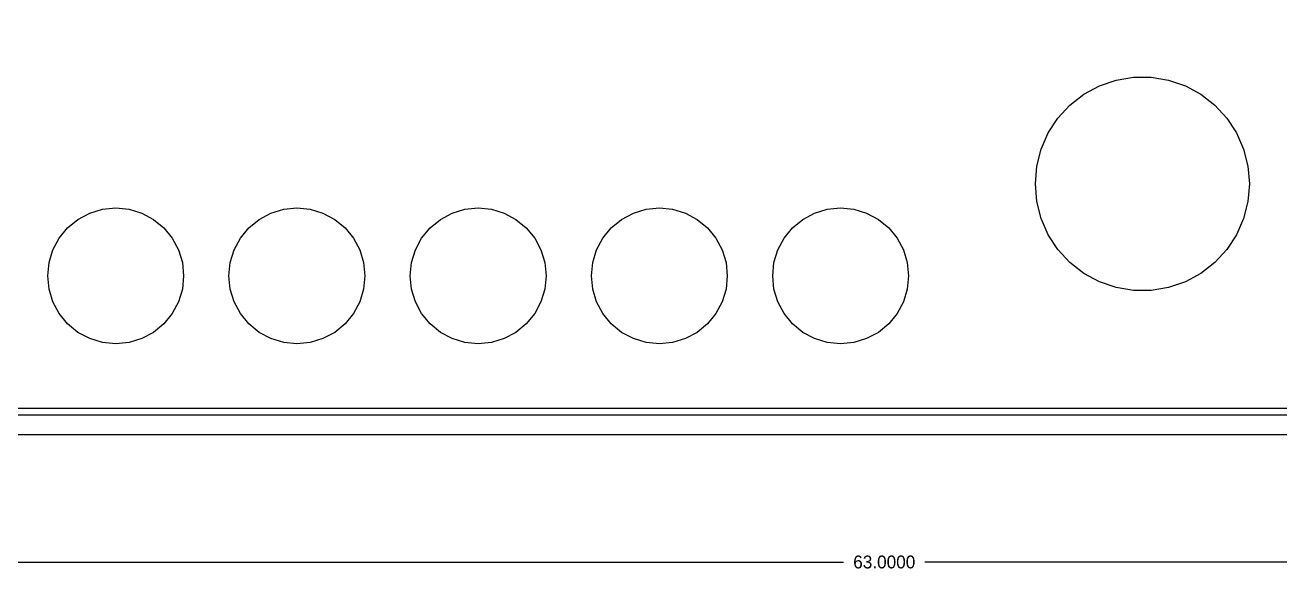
# Model space of a CAD drawing. Header units: millimetres. Extents: x 0 to 489, y -139 to 89.
# Drawn here: x 19.55 to 37.14, y -0.96 to 6.75 of the extents above; entities that cross this region are included whole.
import ezdxf

# ---------------------------------------------------------------- set-up
doc = ezdxf.new("R2010")
doc.units = ezdxf.units.MM
doc.header["$MEASUREMENT"] = 0
doc.layers.get('0').update_dxf_attribs({"linetype": 'CONTINUOUS'})
doc.layers.get('Defpoints').update_dxf_attribs({"linetype": 'CONTINUOUS'})
doc.layers.add('BLACK', color=7, linetype='CONTINUOUS')
doc.dimstyles.get("Standard").update_dxf_attribs({"dimtxt": 0.18, "dimasz": 0.18, "dimexe": 0.18, "dimexo": 0.0625, "dimgap": 0.09, "dimtad": 0, "dimtih": 1, "dimtoh": 1, "dimdec": 4, "dimzin": 0, "dimdsep": 46, "dimtxsty": 'Standard', "dimcen": 0.09, "dimadec": 0, "dimazin": 0, "dimtfac": 1, "dimtdec": 4, "dimtofl": 0, "dimtmove": 0, "dimatfit": 3, "dimfxl": 1, "dimtolj": 1, "dimtzin": 0, "dimarcsym": 0})

# ---------------------------------------------------------------- blocks, each defined once
blk = doc.blocks.new('*D1')
at = {"color": 0, "linetype": 'Continuous', "lineweight": -2, "transparency": 16777216}
for p, q in [((0.096, 0.947), (0.096, -0.958)), ((63.096, 0.947), (63.096, -0.958)), ((0.276, -0.778), (31.026, -0.778)), ((62.916, -0.778), (32.166, -0.778))]:
    blk.add_line(p, q, dxfattribs=at)
at = {"color": 0, "linetype": 'Continuous', "transparency": 16777216}
for points in [[(0.276, -0.748), (0.276, -0.808), (0.096, -0.778)], [(62.916, -0.748), (62.916, -0.808), (63.096, -0.778)]]:
    blk.add_solid(points, dxfattribs=at)
at = {"layer": 'Defpoints', "color": 0, "linetype": 'Continuous', "transparency": 16777216}
for p in [(0.096, 1.01), (63.096, 1.01), (0.096, -0.778)]:
    blk.add_point(p, dxfattribs=at)
at = {"color": 0, "linetype": 'Continuous', "transparency": 16777216, "insert": (31.596, -0.778), "char_height": 0.18, "attachment_point": 5}
blk.add_mtext('\\A1;63.0000', dxfattribs=at)

msp = doc.modelspace()

# ---------------------------------------------------------------- linework, layer by layer
at = {"linetype": 'Continuous'}
msp.add_lwpolyline([(0.09581, 1.00993), (63.09581, 1.00993), (63.09581, 55.00993), (0.09581, 55.00993)], close=True, dxfattribs=at)
at = {"layer": 'BLACK', "linetype": 'Continuous'}
for p, q in [((34.84607, 5.97939), (35.09007, 6.02039)), ((34.84607, 5.97939), (35.09007, 6.02039)), ((35.09007, 6.02039), (35.33807, 6.02039)), ((35.09007, 6.02039), (35.33807, 6.02039)), ((35.33807, 6.02039), (35.58207, 5.97939)), ((35.33807, 6.02039), (35.58207, 5.97939)), ((34.39407, 5.78139), (34.61107, 5.89939)), ((34.39407, 5.78139), (34.61107, 5.89939)), ((34.61107, 5.89939), (34.84607, 5.97939)), ((34.61107, 5.89939), (34.84607, 5.97939)), ((35.58207, 5.97939), (35.81707, 5.89939)), ((35.58207, 5.97939), (35.81707, 5.89939)), ((35.81707, 5.89939), (36.03407, 5.78139)), ((35.81707, 5.89939), (36.03407, 5.78139)), ((34.03007, 5.44639), (34.19807, 5.62939)), ((34.03007, 5.44639), (34.19807, 5.62939)), ((34.19807, 5.62939), (34.39407, 5.78139)), ((34.19807, 5.62939), (34.39407, 5.78139)), ((36.03407, 5.78139), (36.23007, 5.62939)), ((36.03407, 5.78139), (36.23007, 5.62939)), ((36.23007, 5.62939), (36.39807, 5.44639)), ((36.23007, 5.62939), (36.39807, 5.44639)), ((33.89507, 5.23939), (34.03007, 5.44639)), ((33.89507, 5.23939), (34.03007, 5.44639)), ((36.39807, 5.44639), (36.53307, 5.23939)), ((36.39807, 5.44639), (36.53307, 5.23939)), ((33.79507, 5.01239), (33.89507, 5.23939)), ((33.79507, 5.01239), (33.89507, 5.23939)), ((36.53307, 5.23939), (36.63307, 5.01239)), ((36.53307, 5.23939), (36.63307, 5.01239)), ((33.73407, 4.77239), (33.79507, 5.01239)), ((33.73407, 4.77239), (33.79507, 5.01239)), ((36.63307, 5.01239), (36.69407, 4.77239)), ((36.63307, 5.01239), (36.69407, 4.77239)), ((33.71407, 4.52539), (33.73407, 4.77239)), ((33.71407, 4.52539), (33.73407, 4.77239)), ((36.69407, 4.77239), (36.71407, 4.52539)), ((36.69407, 4.77239), (36.71407, 4.52539)), ((33.73407, 4.27839), (33.71407, 4.52539)), ((33.73407, 4.27839), (33.71407, 4.52539)), ((36.71407, 4.52539), (36.69407, 4.27839)), ((36.71407, 4.52539), (36.69407, 4.27839)), ((33.79507, 4.03839), (33.73407, 4.27839)), ((33.79507, 4.03839), (33.73407, 4.27839)), ((36.69407, 4.27839), (36.63307, 4.03839)), ((36.69407, 4.27839), (36.63307, 4.03839)), ((20.29507, 4.02739), (20.45907, 4.11539)), ((20.29507, 4.02739), (20.45907, 4.11539)), ((20.29507, 4.02739), (20.45907, 4.11539)), ((20.29507, 4.02739), (20.45907, 4.11539)), ((20.45907, 4.11539), (20.63807, 4.16939)), ((20.45907, 4.11539), (20.63807, 4.16939)), ((20.45907, 4.11539), (20.63807, 4.16939)), ((20.45907, 4.11539), (20.63807, 4.16939)), ((20.63807, 4.16939), (20.82407, 4.18739)), ((20.63807, 4.16939), (20.82407, 4.18739)), ((20.63807, 4.16939), (20.82407, 4.18739)), ((20.63807, 4.16939), (20.82407, 4.18739)), ((20.82407, 4.18739), (21.01007, 4.16939)), ((20.82407, 4.18739), (21.01007, 4.16939)), ((20.82407, 4.18739), (21.01007, 4.16939)), ((20.82407, 4.18739), (21.01007, 4.16939)), ((21.01007, 4.16939), (21.18907, 4.11539)), ((21.01007, 4.16939), (21.18907, 4.11539)), ((21.01007, 4.16939), (21.18907, 4.11539)), ((21.01007, 4.16939), (21.18907, 4.11539)), ((21.18907, 4.11539), (21.35307, 4.02739)), ((21.18907, 4.11539), (21.35307, 4.02739)), ((21.18907, 4.11539), (21.35307, 4.02739)), ((21.18907, 4.11539), (21.35307, 4.02739)), ((22.83507, 4.02739), (22.99907, 4.11539)), ((22.83507, 4.02739), (22.99907, 4.11539)), ((22.83507, 4.02739), (22.99907, 4.11539)), ((22.83507, 4.02739), (22.99907, 4.11539)), ((22.99907, 4.11539), (23.17807, 4.16939)), ((22.99907, 4.11539), (23.17807, 4.16939)), ((22.99907, 4.11539), (23.17807, 4.16939)), ((22.99907, 4.11539), (23.17807, 4.16939)), ((23.17807, 4.16939), (23.36407, 4.18739)), ((23.17807, 4.16939), (23.36407, 4.18739)), ((23.17807, 4.16939), (23.36407, 4.18739)), ((23.17807, 4.16939), (23.36407, 4.18739)), ((23.36407, 4.18739), (23.55007, 4.16939)), ((23.36407, 4.18739), (23.55007, 4.16939)), ((23.36407, 4.18739), (23.55007, 4.16939)), ((23.36407, 4.18739), (23.55007, 4.16939)), ((23.55007, 4.16939), (23.72907, 4.11539)), ((23.55007, 4.16939), (23.72907, 4.11539)), ((23.55007, 4.16939), (23.72907, 4.11539)), ((23.55007, 4.16939), (23.72907, 4.11539)), ((23.72907, 4.11539), (23.89307, 4.02739)), ((23.72907, 4.11539), (23.89307, 4.02739)), ((23.72907, 4.11539), (23.89307, 4.02739)), ((23.72907, 4.11539), (23.89307, 4.02739)), ((25.37507, 4.02739), (25.53907, 4.11539)), ((25.37507, 4.02739), (25.53907, 4.11539)), ((25.37507, 4.02739), (25.53907, 4.11539)), ((25.37507, 4.02739), (25.53907, 4.11539)), ((25.53907, 4.11539), (25.71807, 4.16939)), ((25.53907, 4.11539), (25.71807, 4.16939)), ((25.53907, 4.11539), (25.71807, 4.16939)), ((25.53907, 4.11539), (25.71807, 4.16939)), ((25.71807, 4.16939), (25.90407, 4.18739)), ((25.71807, 4.16939), (25.90407, 4.18739)), ((25.71807, 4.16939), (25.90407, 4.18739)), ((25.71807, 4.16939), (25.90407, 4.18739)), ((25.90407, 4.18739), (26.09007, 4.16939)), ((25.90407, 4.18739), (26.09007, 4.16939)), ((25.90407, 4.18739), (26.09007, 4.16939)), ((25.90407, 4.18739), (26.09007, 4.16939)), ((26.09007, 4.16939), (26.26907, 4.11539)), ((26.09007, 4.16939), (26.26907, 4.11539)), ((26.09007, 4.16939), (26.26907, 4.11539)), ((26.09007, 4.16939), (26.26907, 4.11539)), ((26.26907, 4.11539), (26.43307, 4.02739)), ((26.26907, 4.11539), (26.43307, 4.02739)), ((26.26907, 4.11539), (26.43307, 4.02739)), ((26.26907, 4.11539), (26.43307, 4.02739)), ((27.91507, 4.02739), (28.07907, 4.11539)), ((27.91507, 4.02739), (28.07907, 4.11539)), ((27.91507, 4.02739), (28.07907, 4.11539)), ((27.91507, 4.02739), (28.07907, 4.11539)), ((28.07907, 4.11539), (28.25807, 4.16939)), ((28.07907, 4.11539), (28.25807, 4.16939)), ((28.07907, 4.11539), (28.25807, 4.16939)), ((28.07907, 4.11539), (28.25807, 4.16939)), ((28.25807, 4.16939), (28.44407, 4.18739)), ((28.25807, 4.16939), (28.44407, 4.18739)), ((28.25807, 4.16939), (28.44407, 4.18739)), ((28.25807, 4.16939), (28.44407, 4.18739)), ((28.44407, 4.18739), (28.63007, 4.16939)), ((28.44407, 4.18739), (28.63007, 4.16939)), ((28.44407, 4.18739), (28.63007, 4.16939)), ((28.44407, 4.18739), (28.63007, 4.16939)), ((28.63007, 4.16939), (28.80907, 4.11539)), ((28.63007, 4.16939), (28.80907, 4.11539)), ((28.63007, 4.16939), (28.80907, 4.11539)), ((28.63007, 4.16939), (28.80907, 4.11539)), ((28.80907, 4.11539), (28.97307, 4.02739)), ((28.80907, 4.11539), (28.97307, 4.02739)), ((28.80907, 4.11539), (28.97307, 4.02739)), ((28.80907, 4.11539), (28.97307, 4.02739)), ((30.45507, 4.02739), (30.61907, 4.11539)), ((30.45507, 4.02739), (30.61907, 4.11539)), ((30.45507, 4.02739), (30.61907, 4.11539)), ((30.45507, 4.02739), (30.61907, 4.11539)), ((30.61907, 4.11539), (30.79807, 4.16939)), ((30.61907, 4.11539), (30.79807, 4.16939)), ((30.61907, 4.11539), (30.79807, 4.16939)), ((30.61907, 4.11539), (30.79807, 4.16939)), ((30.79807, 4.16939), (30.98407, 4.18739)), ((30.79807, 4.16939), (30.98407, 4.18739)), ((30.79807, 4.16939), (30.98407, 4.18739)), ((30.79807, 4.16939), (30.98407, 4.18739)), ((30.98407, 4.18739), (31.17007, 4.16939)), ((30.98407, 4.18739), (31.17007, 4.16939)), ((30.98407, 4.18739), (31.17007, 4.16939)), ((30.98407, 4.18739), (31.17007, 4.16939)), ((31.17007, 4.16939), (31.34907, 4.11539)), ((31.17007, 4.16939), (31.34907, 4.11539)), ((31.17007, 4.16939), (31.34907, 4.11539)), ((31.17007, 4.16939), (31.34907, 4.11539)), ((31.34907, 4.11539), (31.51307, 4.02739)), ((31.34907, 4.11539), (31.51307, 4.02739)), ((31.34907, 4.11539), (31.51307, 4.02739)), ((31.34907, 4.11539), (31.51307, 4.02739)), ((20.03207, 3.76439), (20.15007, 3.90939)), ((20.03207, 3.76439), (20.15007, 3.90939)), ((20.03207, 3.76439), (20.15007, 3.90939)), ((20.03207, 3.76439), (20.15007, 3.90939)), ((20.15007, 3.90939), (20.29507, 4.02739)), ((20.15007, 3.90939), (20.29507, 4.02739)), ((20.15007, 3.90939), (20.29507, 4.02739)), ((20.15007, 3.90939), (20.29507, 4.02739)), ((21.35307, 4.02739), (21.49807, 3.90939)), ((21.35307, 4.02739), (21.49807, 3.90939)), ((21.35307, 4.02739), (21.49807, 3.90939)), ((21.35307, 4.02739), (21.49807, 3.90939)), ((21.49807, 3.90939), (21.61607, 3.76439)), ((21.49807, 3.90939), (21.61607, 3.76439)), ((21.49807, 3.90939), (21.61607, 3.76439)), ((21.49807, 3.90939), (21.61607, 3.76439)), ((22.57207, 3.76439), (22.69007, 3.90939)), ((22.57207, 3.76439), (22.69007, 3.90939)), ((22.57207, 3.76439), (22.69007, 3.90939)), ((22.57207, 3.76439), (22.69007, 3.90939)), ((22.69007, 3.90939), (22.83507, 4.02739)), ((22.69007, 3.90939), (22.83507, 4.02739)), ((22.69007, 3.90939), (22.83507, 4.02739)), ((22.69007, 3.90939), (22.83507, 4.02739)), ((23.89307, 4.02739), (24.03807, 3.90939)), ((23.89307, 4.02739), (24.03807, 3.90939)), ((23.89307, 4.02739), (24.03807, 3.90939)), ((23.89307, 4.02739), (24.03807, 3.90939)), ((24.03807, 3.90939), (24.15607, 3.76439)), ((24.03807, 3.90939), (24.15607, 3.76439)), ((24.03807, 3.90939), (24.15607, 3.76439)), ((24.03807, 3.90939), (24.15607, 3.76439)), ((25.11207, 3.76439), (25.23007, 3.90939)), ((25.11207, 3.76439), (25.23007, 3.90939)), ((25.11207, 3.76439), (25.23007, 3.90939)), ((25.11207, 3.76439), (25.23007, 3.90939)), ((25.23007, 3.90939), (25.37507, 4.02739)), ((25.23007, 3.90939), (25.37507, 4.02739)), ((25.23007, 3.90939), (25.37507, 4.02739)), ((25.23007, 3.90939), (25.37507, 4.02739)), ((26.43307, 4.02739), (26.57807, 3.90939)), ((26.43307, 4.02739), (26.57807, 3.90939)), ((26.43307, 4.02739), (26.57807, 3.90939)), ((26.43307, 4.02739), (26.57807, 3.90939)), ((26.57807, 3.90939), (26.69607, 3.76439)), ((26.57807, 3.90939), (26.69607, 3.76439)), ((26.57807, 3.90939), (26.69607, 3.76439)), ((26.57807, 3.90939), (26.69607, 3.76439)), ((27.65207, 3.76439), (27.77007, 3.90939)), ((27.65207, 3.76439), (27.77007, 3.90939)), ((27.65207, 3.76439), (27.77007, 3.90939)), ((27.65207, 3.76439), (27.77007, 3.90939)), ((27.77007, 3.90939), (27.91507, 4.02739)), ((27.77007, 3.90939), (27.91507, 4.02739)), ((27.77007, 3.90939), (27.91507, 4.02739)), ((27.77007, 3.90939), (27.91507, 4.02739)), ((28.97307, 4.02739), (29.11807, 3.90939)), ((28.97307, 4.02739), (29.11807, 3.90939)), ((28.97307, 4.02739), (29.11807, 3.90939)), ((28.97307, 4.02739), (29.11807, 3.90939)), ((29.11807, 3.90939), (29.23607, 3.76439)), ((29.11807, 3.90939), (29.23607, 3.76439)), ((29.11807, 3.90939), (29.23607, 3.76439)), ((29.11807, 3.90939), (29.23607, 3.76439)), ((30.19207, 3.76439), (30.31007, 3.90939)), ((30.19207, 3.76439), (30.31007, 3.90939)), ((30.19207, 3.76439), (30.31007, 3.90939)), ((30.19207, 3.76439), (30.31007, 3.90939)), ((30.31007, 3.90939), (30.45507, 4.02739)), ((30.31007, 3.90939), (30.45507, 4.02739)), ((30.31007, 3.90939), (30.45507, 4.02739)), ((30.31007, 3.90939), (30.45507, 4.02739)), ((31.51307, 4.02739), (31.65807, 3.90939)), ((31.51307, 4.02739), (31.65807, 3.90939)), ((31.51307, 4.02739), (31.65807, 3.90939)), ((31.51307, 4.02739), (31.65807, 3.90939)), ((31.65807, 3.90939), (31.77607, 3.76439)), ((31.65807, 3.90939), (31.77607, 3.76439)), ((31.65807, 3.90939), (31.77607, 3.76439)), ((31.65807, 3.90939), (31.77607, 3.76439)), ((33.89507, 3.81139), (33.79507, 4.03839)), ((33.89507, 3.81139), (33.79507, 4.03839)), ((36.63307, 4.03839), (36.53307, 3.81139)), ((36.63307, 4.03839), (36.53307, 3.81139)), ((19.94407, 3.60039), (20.03207, 3.76439)), ((19.94407, 3.60039), (20.03207, 3.76439)), ((19.94407, 3.60039), (20.03207, 3.76439)), ((19.94407, 3.60039), (20.03207, 3.76439)), ((21.61607, 3.76439), (21.70407, 3.60039)), ((21.61607, 3.76439), (21.70407, 3.60039)), ((21.61607, 3.76439), (21.70407, 3.60039)), ((21.61607, 3.76439), (21.70407, 3.60039)), ((22.48407, 3.60039), (22.57207, 3.76439)), ((22.48407, 3.60039), (22.57207, 3.76439)), ((22.48407, 3.60039), (22.57207, 3.76439)), ((22.48407, 3.60039), (22.57207, 3.76439)), ((24.15607, 3.76439), (24.24407, 3.60039)), ((24.15607, 3.76439), (24.24407, 3.60039)), ((24.15607, 3.76439), (24.24407, 3.60039)), ((24.15607, 3.76439), (24.24407, 3.60039)), ((25.02407, 3.60039), (25.11207, 3.76439)), ((25.02407, 3.60039), (25.11207, 3.76439)), ((25.02407, 3.60039), (25.11207, 3.76439)), ((25.02407, 3.60039), (25.11207, 3.76439)), ((26.69607, 3.76439), (26.78407, 3.60039)), ((26.69607, 3.76439), (26.78407, 3.60039)), ((26.69607, 3.76439), (26.78407, 3.60039)), ((26.69607, 3.76439), (26.78407, 3.60039)), ((27.56407, 3.60039), (27.65207, 3.76439)), ((27.56407, 3.60039), (27.65207, 3.76439)), ((27.56407, 3.60039), (27.65207, 3.76439)), ((27.56407, 3.60039), (27.65207, 3.76439)), ((29.23607, 3.76439), (29.32407, 3.60039)), ((29.23607, 3.76439), (29.32407, 3.60039)), ((29.23607, 3.76439), (29.32407, 3.60039)), ((29.23607, 3.76439), (29.32407, 3.60039)), ((30.10407, 3.60039), (30.19207, 3.76439)), ((30.10407, 3.60039), (30.19207, 3.76439)), ((30.10407, 3.60039), (30.19207, 3.76439)), ((30.10407, 3.60039), (30.19207, 3.76439)), ((31.77607, 3.76439), (31.86407, 3.60039)), ((31.77607, 3.76439), (31.86407, 3.60039)), ((31.77607, 3.76439), (31.86407, 3.60039)), ((31.77607, 3.76439), (31.86407, 3.60039)), ((34.03007, 3.60439), (33.89507, 3.81139)), ((34.03007, 3.60439), (33.89507, 3.81139)), ((36.53307, 3.81139), (36.39807, 3.60439)), ((36.53307, 3.81139), (36.39807, 3.60439)), ((19.89007, 3.42139), (19.94407, 3.60039)), ((19.89007, 3.42139), (19.94407, 3.60039)), ((19.89007, 3.42139), (19.94407, 3.60039)), ((19.89007, 3.42139), (19.94407, 3.60039)), ((21.70407, 3.60039), (21.75807, 3.42139)), ((21.70407, 3.60039), (21.75807, 3.42139)), ((21.70407, 3.60039), (21.75807, 3.42139)), ((21.70407, 3.60039), (21.75807, 3.42139)), ((22.43007, 3.42139), (22.48407, 3.60039)), ((22.43007, 3.42139), (22.48407, 3.60039)), ((22.43007, 3.42139), (22.48407, 3.60039)), ((22.43007, 3.42139), (22.48407, 3.60039)), ((24.24407, 3.60039), (24.29807, 3.42139)), ((24.24407, 3.60039), (24.29807, 3.42139)), ((24.24407, 3.60039), (24.29807, 3.42139)), ((24.24407, 3.60039), (24.29807, 3.42139)), ((24.97007, 3.42139), (25.02407, 3.60039)), ((24.97007, 3.42139), (25.02407, 3.60039)), ((24.97007, 3.42139), (25.02407, 3.60039)), ((24.97007, 3.42139), (25.02407, 3.60039)), ((26.78407, 3.60039), (26.83807, 3.42139)), ((26.78407, 3.60039), (26.83807, 3.42139)), ((26.78407, 3.60039), (26.83807, 3.42139)), ((26.78407, 3.60039), (26.83807, 3.42139)), ((27.51007, 3.42139), (27.56407, 3.60039)), ((27.51007, 3.42139), (27.56407, 3.60039)), ((27.51007, 3.42139), (27.56407, 3.60039)), ((27.51007, 3.42139), (27.56407, 3.60039)), ((29.32407, 3.60039), (29.37807, 3.42139)), ((29.32407, 3.60039), (29.37807, 3.42139)), ((29.32407, 3.60039), (29.37807, 3.42139)), ((29.32407, 3.60039), (29.37807, 3.42139)), ((30.05007, 3.42139), (30.10407, 3.60039)), ((30.05007, 3.42139), (30.10407, 3.60039)), ((30.05007, 3.42139), (30.10407, 3.60039)), ((30.05007, 3.42139), (30.10407, 3.60039)), ((31.86407, 3.60039), (31.91807, 3.42139)), ((31.86407, 3.60039), (31.91807, 3.42139)), ((31.86407, 3.60039), (31.91807, 3.42139)), ((31.86407, 3.60039), (31.91807, 3.42139)), ((34.19807, 3.42139), (34.03007, 3.60439)), ((34.19807, 3.42139), (34.03007, 3.60439)), ((36.39807, 3.60439), (36.23007, 3.42139)), ((36.39807, 3.60439), (36.23007, 3.42139)), ((19.87107, 3.23539), (19.89007, 3.42139)), ((19.87107, 3.23539), (19.89007, 3.42139)), ((19.87107, 3.23539), (19.89007, 3.42139)), ((19.87107, 3.23539), (19.89007, 3.42139)), ((21.75807, 3.42139), (21.77607, 3.23539)), ((21.75807, 3.42139), (21.77607, 3.23539)), ((21.75807, 3.42139), (21.77607, 3.23539)), ((21.75807, 3.42139), (21.77607, 3.23539)), ((22.41107, 3.23539), (22.43007, 3.42139)), ((22.41107, 3.23539), (22.43007, 3.42139)), ((22.41107, 3.23539), (22.43007, 3.42139)), ((22.41107, 3.23539), (22.43007, 3.42139)), ((24.29807, 3.42139), (24.31607, 3.23539)), ((24.29807, 3.42139), (24.31607, 3.23539)), ((24.29807, 3.42139), (24.31607, 3.23539)), ((24.29807, 3.42139), (24.31607, 3.23539)), ((24.95107, 3.23539), (24.97007, 3.42139)), ((24.95107, 3.23539), (24.97007, 3.42139)), ((24.95107, 3.23539), (24.97007, 3.42139)), ((24.95107, 3.23539), (24.97007, 3.42139)), ((26.83807, 3.42139), (26.85607, 3.23539)), ((26.83807, 3.42139), (26.85607, 3.23539)), ((26.83807, 3.42139), (26.85607, 3.23539)), ((26.83807, 3.42139), (26.85607, 3.23539)), ((27.49207, 3.23539), (27.51007, 3.42139)), ((27.49207, 3.23539), (27.51007, 3.42139)), ((27.49207, 3.23539), (27.51007, 3.42139)), ((27.49207, 3.23539), (27.51007, 3.42139)), ((29.37807, 3.42139), (29.39607, 3.23539)), ((29.37807, 3.42139), (29.39607, 3.23539)), ((29.37807, 3.42139), (29.39607, 3.23539)), ((29.37807, 3.42139), (29.39607, 3.23539)), ((30.03207, 3.23539), (30.05007, 3.42139)), ((30.03207, 3.23539), (30.05007, 3.42139)), ((30.03207, 3.23539), (30.05007, 3.42139)), ((30.03207, 3.23539), (30.05007, 3.42139)), ((31.91807, 3.42139), (31.93707, 3.23539)), ((31.91807, 3.42139), (31.93707, 3.23539)), ((31.91807, 3.42139), (31.93707, 3.23539)), ((31.91807, 3.42139), (31.93707, 3.23539)), ((34.39407, 3.26939), (34.19807, 3.42139)), ((34.39407, 3.26939), (34.19807, 3.42139)), ((36.23007, 3.42139), (36.03407, 3.26939)), ((36.23007, 3.42139), (36.03407, 3.26939)), ((19.89007, 3.04939), (19.87107, 3.23539)), ((19.89007, 3.04939), (19.87107, 3.23539)), ((19.89007, 3.04939), (19.87107, 3.23539)), ((19.89007, 3.04939), (19.87107, 3.23539)), ((21.77607, 3.23539), (21.75807, 3.04939)), ((21.77607, 3.23539), (21.75807, 3.04939)), ((21.77607, 3.23539), (21.75807, 3.04939)), ((21.77607, 3.23539), (21.75807, 3.04939)), ((22.43007, 3.04939), (22.41107, 3.23539)), ((22.43007, 3.04939), (22.41107, 3.23539)), ((22.43007, 3.04939), (22.41107, 3.23539)), ((22.43007, 3.04939), (22.41107, 3.23539)), ((24.31607, 3.23539), (24.29807, 3.04939)), ((24.31607, 3.23539), (24.29807, 3.04939)), ((24.31607, 3.23539), (24.29807, 3.04939)), ((24.31607, 3.23539), (24.29807, 3.04939)), ((24.97007, 3.04939), (24.95107, 3.23539)), ((24.97007, 3.04939), (24.95107, 3.23539)), ((24.97007, 3.04939), (24.95107, 3.23539)), ((24.97007, 3.04939), (24.95107, 3.23539)), ((26.85607, 3.23539), (26.83807, 3.04939)), ((26.85607, 3.23539), (26.83807, 3.04939)), ((26.85607, 3.23539), (26.83807, 3.04939)), ((26.85607, 3.23539), (26.83807, 3.04939)), ((27.51007, 3.04939), (27.49207, 3.23539)), ((27.51007, 3.04939), (27.49207, 3.23539)), ((27.51007, 3.04939), (27.49207, 3.23539)), ((27.51007, 3.04939), (27.49207, 3.23539)), ((29.39607, 3.23539), (29.37807, 3.04939)), ((29.39607, 3.23539), (29.37807, 3.04939)), ((29.39607, 3.23539), (29.37807, 3.04939)), ((29.39607, 3.23539), (29.37807, 3.04939)), ((30.05007, 3.04939), (30.03207, 3.23539)), ((30.05007, 3.04939), (30.03207, 3.23539)), ((30.05007, 3.04939), (30.03207, 3.23539)), ((30.05007, 3.04939), (30.03207, 3.23539)), ((31.93707, 3.23539), (31.91807, 3.04939)), ((31.93707, 3.23539), (31.91807, 3.04939)), ((31.93707, 3.23539), (31.91807, 3.04939)), ((31.93707, 3.23539), (31.91807, 3.04939)), ((34.61107, 3.15139), (34.39407, 3.26939)), ((34.61107, 3.15139), (34.39407, 3.26939)), ((36.03407, 3.26939), (35.81707, 3.15139)), ((36.03407, 3.26939), (35.81707, 3.15139)), ((19.94407, 2.87039), (19.89007, 3.04939)), ((19.94407, 2.87039), (19.89007, 3.04939)), ((19.94407, 2.87039), (19.89007, 3.04939)), ((19.94407, 2.87039), (19.89007, 3.04939)), ((21.75807, 3.04939), (21.70407, 2.87039)), ((21.75807, 3.04939), (21.70407, 2.87039)), ((21.75807, 3.04939), (21.70407, 2.87039)), ((21.75807, 3.04939), (21.70407, 2.87039)), ((22.48407, 2.87039), (22.43007, 3.04939)), ((22.48407, 2.87039), (22.43007, 3.04939)), ((22.48407, 2.87039), (22.43007, 3.04939)), ((22.48407, 2.87039), (22.43007, 3.04939)), ((24.29807, 3.04939), (24.24407, 2.87039)), ((24.29807, 3.04939), (24.24407, 2.87039)), ((24.29807, 3.04939), (24.24407, 2.87039)), ((24.29807, 3.04939), (24.24407, 2.87039)), ((25.02407, 2.87039), (24.97007, 3.04939)), ((25.02407, 2.87039), (24.97007, 3.04939)), ((25.02407, 2.87039), (24.97007, 3.04939)), ((25.02407, 2.87039), (24.97007, 3.04939)), ((26.83807, 3.04939), (26.78407, 2.87039)), ((26.83807, 3.04939), (26.78407, 2.87039)), ((26.83807, 3.04939), (26.78407, 2.87039)), ((26.83807, 3.04939), (26.78407, 2.87039)), ((27.56407, 2.87039), (27.51007, 3.04939)), ((27.56407, 2.87039), (27.51007, 3.04939)), ((27.56407, 2.87039), (27.51007, 3.04939)), ((27.56407, 2.87039), (27.51007, 3.04939)), ((29.37807, 3.04939), (29.32407, 2.87039)), ((29.37807, 3.04939), (29.32407, 2.87039)), ((29.37807, 3.04939), (29.32407, 2.87039)), ((29.37807, 3.04939), (29.32407, 2.87039)), ((30.10407, 2.87039), (30.05007, 3.04939)), ((30.10407, 2.87039), (30.05007, 3.04939)), ((30.10407, 2.87039), (30.05007, 3.04939)), ((30.10407, 2.87039), (30.05007, 3.04939)), ((31.91807, 3.04939), (31.86407, 2.87039)), ((31.91807, 3.04939), (31.86407, 2.87039)), ((31.91807, 3.04939), (31.86407, 2.87039)), ((31.91807, 3.04939), (31.86407, 2.87039)), ((34.84607, 3.07139), (34.61107, 3.15139)), ((34.84607, 3.07139), (34.61107, 3.15139)), ((35.09007, 3.03039), (34.84607, 3.07139)), ((35.09007, 3.03039), (34.84607, 3.07139)), ((35.33807, 3.03039), (35.09007, 3.03039)), ((35.33807, 3.03039), (35.09007, 3.03039)), ((35.58207, 3.07139), (35.33807, 3.03039)), ((35.58207, 3.07139), (35.33807, 3.03039)), ((35.81707, 3.15139), (35.58207, 3.07139)), ((35.81707, 3.15139), (35.58207, 3.07139)), ((20.03207, 2.70639), (19.94407, 2.87039)), ((20.03207, 2.70639), (19.94407, 2.87039)), ((20.03207, 2.70639), (19.94407, 2.87039)), ((20.03207, 2.70639), (19.94407, 2.87039)), ((21.70407, 2.87039), (21.61607, 2.70639)), ((21.70407, 2.87039), (21.61607, 2.70639)), ((21.70407, 2.87039), (21.61607, 2.70639)), ((21.70407, 2.87039), (21.61607, 2.70639)), ((22.57207, 2.70639), (22.48407, 2.87039)), ((22.57207, 2.70639), (22.48407, 2.87039)), ((22.57207, 2.70639), (22.48407, 2.87039)), ((22.57207, 2.70639), (22.48407, 2.87039)), ((24.24407, 2.87039), (24.15607, 2.70639)), ((24.24407, 2.87039), (24.15607, 2.70639)), ((24.24407, 2.87039), (24.15607, 2.70639)), ((24.24407, 2.87039), (24.15607, 2.70639)), ((25.11207, 2.70639), (25.02407, 2.87039)), ((25.11207, 2.70639), (25.02407, 2.87039)), ((25.11207, 2.70639), (25.02407, 2.87039)), ((25.11207, 2.70639), (25.02407, 2.87039)), ((26.78407, 2.87039), (26.69607, 2.70639)), ((26.78407, 2.87039), (26.69607, 2.70639)), ((26.78407, 2.87039), (26.69607, 2.70639)), ((26.78407, 2.87039), (26.69607, 2.70639)), ((27.65207, 2.70639), (27.56407, 2.87039)), ((27.65207, 2.70639), (27.56407, 2.87039)), ((27.65207, 2.70639), (27.56407, 2.87039)), ((27.65207, 2.70639), (27.56407, 2.87039)), ((29.32407, 2.87039), (29.23607, 2.70639)), ((29.32407, 2.87039), (29.23607, 2.70639)), ((29.32407, 2.87039), (29.23607, 2.70639)), ((29.32407, 2.87039), (29.23607, 2.70639)), ((30.19207, 2.70639), (30.10407, 2.87039)), ((30.19207, 2.70639), (30.10407, 2.87039)), ((30.19207, 2.70639), (30.10407, 2.87039)), ((30.19207, 2.70639), (30.10407, 2.87039)), ((31.86407, 2.87039), (31.77607, 2.70639)), ((31.86407, 2.87039), (31.77607, 2.70639)), ((31.86407, 2.87039), (31.77607, 2.70639)), ((31.86407, 2.87039), (31.77607, 2.70639)), ((20.15007, 2.56139), (20.03207, 2.70639)), ((20.15007, 2.56139), (20.03207, 2.70639)), ((20.15007, 2.56139), (20.03207, 2.70639)), ((20.15007, 2.56139), (20.03207, 2.70639)), ((21.61607, 2.70639), (21.49807, 2.56139)), ((21.61607, 2.70639), (21.49807, 2.56139)), ((21.61607, 2.70639), (21.49807, 2.56139)), ((21.61607, 2.70639), (21.49807, 2.56139)), ((22.69007, 2.56139), (22.57207, 2.70639)), ((22.69007, 2.56139), (22.57207, 2.70639)), ((22.69007, 2.56139), (22.57207, 2.70639)), ((22.69007, 2.56139), (22.57207, 2.70639)), ((24.15607, 2.70639), (24.03807, 2.56139)), ((24.15607, 2.70639), (24.03807, 2.56139)), ((24.15607, 2.70639), (24.03807, 2.56139)), ((24.15607, 2.70639), (24.03807, 2.56139)), ((25.23007, 2.56139), (25.11207, 2.70639)), ((25.23007, 2.56139), (25.11207, 2.70639)), ((25.23007, 2.56139), (25.11207, 2.70639)), ((25.23007, 2.56139), (25.11207, 2.70639)), ((26.69607, 2.70639), (26.57807, 2.56139)), ((26.69607, 2.70639), (26.57807, 2.56139)), ((26.69607, 2.70639), (26.57807, 2.56139)), ((26.69607, 2.70639), (26.57807, 2.56139)), ((27.77007, 2.56139), (27.65207, 2.70639)), ((27.77007, 2.56139), (27.65207, 2.70639)), ((27.77007, 2.56139), (27.65207, 2.70639)), ((27.77007, 2.56139), (27.65207, 2.70639)), ((29.23607, 2.70639), (29.11807, 2.56139)), ((29.23607, 2.70639), (29.11807, 2.56139)), ((29.23607, 2.70639), (29.11807, 2.56139)), ((29.23607, 2.70639), (29.11807, 2.56139)), ((30.31007, 2.56139), (30.19207, 2.70639)), ((30.31007, 2.56139), (30.19207, 2.70639)), ((30.31007, 2.56139), (30.19207, 2.70639)), ((30.31007, 2.56139), (30.19207, 2.70639)), ((31.77607, 2.70639), (31.65807, 2.56139)), ((31.77607, 2.70639), (31.65807, 2.56139)), ((31.77607, 2.70639), (31.65807, 2.56139)), ((31.77607, 2.70639), (31.65807, 2.56139)), ((20.29507, 2.44339), (20.15007, 2.56139)), ((20.29507, 2.44339), (20.15007, 2.56139)), ((20.29507, 2.44339), (20.15007, 2.56139)), ((20.29507, 2.44339), (20.15007, 2.56139)), ((21.49807, 2.56139), (21.35307, 2.44339)), ((21.49807, 2.56139), (21.35307, 2.44339)), ((21.49807, 2.56139), (21.35307, 2.44339)), ((21.49807, 2.56139), (21.35307, 2.44339)), ((22.83507, 2.44339), (22.69007, 2.56139)), ((22.83507, 2.44339), (22.69007, 2.56139)), ((22.83507, 2.44339), (22.69007, 2.56139)), ((22.83507, 2.44339), (22.69007, 2.56139)), ((24.03807, 2.56139), (23.89307, 2.44339)), ((24.03807, 2.56139), (23.89307, 2.44339)), ((24.03807, 2.56139), (23.89307, 2.44339)), ((24.03807, 2.56139), (23.89307, 2.44339)), ((25.37507, 2.44339), (25.23007, 2.56139)), ((25.37507, 2.44339), (25.23007, 2.56139)), ((25.37507, 2.44339), (25.23007, 2.56139)), ((25.37507, 2.44339), (25.23007, 2.56139)), ((26.57807, 2.56139), (26.43307, 2.44339)), ((26.57807, 2.56139), (26.43307, 2.44339)), ((26.57807, 2.56139), (26.43307, 2.44339)), ((26.57807, 2.56139), (26.43307, 2.44339)), ((27.91507, 2.44339), (27.77007, 2.56139)), ((27.91507, 2.44339), (27.77007, 2.56139)), ((27.91507, 2.44339), (27.77007, 2.56139)), ((27.91507, 2.44339), (27.77007, 2.56139)), ((29.11807, 2.56139), (28.97307, 2.44339)), ((29.11807, 2.56139), (28.97307, 2.44339)), ((29.11807, 2.56139), (28.97307, 2.44339)), ((29.11807, 2.56139), (28.97307, 2.44339)), ((30.45507, 2.44339), (30.31007, 2.56139)), ((30.45507, 2.44339), (30.31007, 2.56139)), ((30.45507, 2.44339), (30.31007, 2.56139)), ((30.45507, 2.44339), (30.31007, 2.56139)), ((31.65807, 2.56139), (31.51307, 2.44339)), ((31.65807, 2.56139), (31.51307, 2.44339)), ((31.65807, 2.56139), (31.51307, 2.44339)), ((31.65807, 2.56139), (31.51307, 2.44339)), ((20.45907, 2.35539), (20.29507, 2.44339)), ((20.45907, 2.35539), (20.29507, 2.44339)), ((20.45907, 2.35539), (20.29507, 2.44339)), ((20.45907, 2.35539), (20.29507, 2.44339)), ((20.63807, 2.30139), (20.45907, 2.35539)), ((20.63807, 2.30139), (20.45907, 2.35539)), ((20.63807, 2.30139), (20.45907, 2.35539)), ((20.63807, 2.30139), (20.45907, 2.35539)), ((20.82407, 2.28239), (20.63807, 2.30139)), ((20.82407, 2.28239), (20.63807, 2.30139)), ((20.82407, 2.28239), (20.63807, 2.30139)), ((20.82407, 2.28239), (20.63807, 2.30139)), ((21.01007, 2.30139), (20.82407, 2.28239)), ((21.01007, 2.30139), (20.82407, 2.28239)), ((21.01007, 2.30139), (20.82407, 2.28239)), ((21.01007, 2.30139), (20.82407, 2.28239)), ((21.18907, 2.35539), (21.01007, 2.30139)), ((21.18907, 2.35539), (21.01007, 2.30139)), ((21.18907, 2.35539), (21.01007, 2.30139)), ((21.18907, 2.35539), (21.01007, 2.30139)), ((21.35307, 2.44339), (21.18907, 2.35539)), ((21.35307, 2.44339), (21.18907, 2.35539)), ((21.35307, 2.44339), (21.18907, 2.35539)), ((21.35307, 2.44339), (21.18907, 2.35539)), ((22.99907, 2.35539), (22.83507, 2.44339)), ((22.99907, 2.35539), (22.83507, 2.44339)), ((22.99907, 2.35539), (22.83507, 2.44339)), ((22.99907, 2.35539), (22.83507, 2.44339)), ((23.17807, 2.30139), (22.99907, 2.35539)), ((23.17807, 2.30139), (22.99907, 2.35539)), ((23.17807, 2.30139), (22.99907, 2.35539)), ((23.17807, 2.30139), (22.99907, 2.35539)), ((23.36407, 2.28239), (23.17807, 2.30139)), ((23.36407, 2.28239), (23.17807, 2.30139)), ((23.36407, 2.28239), (23.17807, 2.30139)), ((23.36407, 2.28239), (23.17807, 2.30139)), ((23.55007, 2.30139), (23.36407, 2.28239)), ((23.55007, 2.30139), (23.36407, 2.28239)), ((23.55007, 2.30139), (23.36407, 2.28239)), ((23.55007, 2.30139), (23.36407, 2.28239)), ((23.72907, 2.35539), (23.55007, 2.30139)), ((23.72907, 2.35539), (23.55007, 2.30139)), ((23.72907, 2.35539), (23.55007, 2.30139)), ((23.72907, 2.35539), (23.55007, 2.30139)), ((23.89307, 2.44339), (23.72907, 2.35539)), ((23.89307, 2.44339), (23.72907, 2.35539)), ((23.89307, 2.44339), (23.72907, 2.35539)), ((23.89307, 2.44339), (23.72907, 2.35539)), ((25.53907, 2.35539), (25.37507, 2.44339)), ((25.53907, 2.35539), (25.37507, 2.44339)), ((25.53907, 2.35539), (25.37507, 2.44339)), ((25.53907, 2.35539), (25.37507, 2.44339)), ((25.71807, 2.30139), (25.53907, 2.35539)), ((25.71807, 2.30139), (25.53907, 2.35539)), ((25.71807, 2.30139), (25.53907, 2.35539)), ((25.71807, 2.30139), (25.53907, 2.35539)), ((25.90407, 2.28239), (25.71807, 2.30139)), ((25.90407, 2.28239), (25.71807, 2.30139)), ((25.90407, 2.28239), (25.71807, 2.30139)), ((25.90407, 2.28239), (25.71807, 2.30139)), ((26.09007, 2.30139), (25.90407, 2.28239)), ((26.09007, 2.30139), (25.90407, 2.28239)), ((26.09007, 2.30139), (25.90407, 2.28239)), ((26.09007, 2.30139), (25.90407, 2.28239)), ((26.26907, 2.35539), (26.09007, 2.30139)), ((26.26907, 2.35539), (26.09007, 2.30139)), ((26.26907, 2.35539), (26.09007, 2.30139)), ((26.26907, 2.35539), (26.09007, 2.30139)), ((26.43307, 2.44339), (26.26907, 2.35539)), ((26.43307, 2.44339), (26.26907, 2.35539)), ((26.43307, 2.44339), (26.26907, 2.35539)), ((26.43307, 2.44339), (26.26907, 2.35539)), ((28.07907, 2.35539), (27.91507, 2.44339)), ((28.07907, 2.35539), (27.91507, 2.44339)), ((28.07907, 2.35539), (27.91507, 2.44339)), ((28.07907, 2.35539), (27.91507, 2.44339)), ((28.25807, 2.30139), (28.07907, 2.35539)), ((28.25807, 2.30139), (28.07907, 2.35539)), ((28.25807, 2.30139), (28.07907, 2.35539)), ((28.25807, 2.30139), (28.07907, 2.35539)), ((28.44407, 2.28239), (28.25807, 2.30139)), ((28.44407, 2.28239), (28.25807, 2.30139)), ((28.44407, 2.28239), (28.25807, 2.30139)), ((28.44407, 2.28239), (28.25807, 2.30139)), ((28.63007, 2.30139), (28.44407, 2.28239)), ((28.63007, 2.30139), (28.44407, 2.28239)), ((28.63007, 2.30139), (28.44407, 2.28239)), ((28.63007, 2.30139), (28.44407, 2.28239)), ((28.80907, 2.35539), (28.63007, 2.30139)), ((28.80907, 2.35539), (28.63007, 2.30139)), ((28.80907, 2.35539), (28.63007, 2.30139)), ((28.80907, 2.35539), (28.63007, 2.30139)), ((28.97307, 2.44339), (28.80907, 2.35539)), ((28.97307, 2.44339), (28.80907, 2.35539)), ((28.97307, 2.44339), (28.80907, 2.35539)), ((28.97307, 2.44339), (28.80907, 2.35539)), ((30.61907, 2.35539), (30.45507, 2.44339)), ((30.61907, 2.35539), (30.45507, 2.44339)), ((30.61907, 2.35539), (30.45507, 2.44339)), ((30.61907, 2.35539), (30.45507, 2.44339)), ((30.79807, 2.30139), (30.61907, 2.35539)), ((30.79807, 2.30139), (30.61907, 2.35539)), ((30.79807, 2.30139), (30.61907, 2.35539)), ((30.79807, 2.30139), (30.61907, 2.35539)), ((30.98407, 2.28239), (30.79807, 2.30139)), ((30.98407, 2.28239), (30.79807, 2.30139)), ((30.98407, 2.28239), (30.79807, 2.30139)), ((30.98407, 2.28239), (30.79807, 2.30139)), ((31.17007, 2.30139), (30.98407, 2.28239)), ((31.17007, 2.30139), (30.98407, 2.28239)), ((31.17007, 2.30139), (30.98407, 2.28239)), ((31.17007, 2.30139), (30.98407, 2.28239)), ((31.34907, 2.35539), (31.17007, 2.30139)), ((31.34907, 2.35539), (31.17007, 2.30139)), ((31.34907, 2.35539), (31.17007, 2.30139)), ((31.34907, 2.35539), (31.17007, 2.30139)), ((31.51307, 2.44339), (31.34907, 2.35539)), ((31.51307, 2.44339), (31.34907, 2.35539)), ((31.51307, 2.44339), (31.34907, 2.35539)), ((31.51307, 2.44339), (31.34907, 2.35539)), ((62.73407, 1.28039), (0.50407, 1.28039)), ((0.55407, 1.38039), (62.68407, 1.38039))]:
    msp.add_line(p, q, dxfattribs=at)

# ---------------------------------------------------------------- dimensions: what is measured, and where the dimension line sits
at = {"linetype": 'Continuous'}
dim = msp.add_linear_dim(base=(0.09581, -0.77827), p1=(63.09581, 1.00993), p2=(0.09581, 1.00993), dimstyle='Standard', dxfattribs=at)
dim.commit()
dim.dimension.update_dxf_attribs({"geometry": '*D1', "text_midpoint": (31.59581, -0.77827)})

doc.saveas('drawing.dxf')
